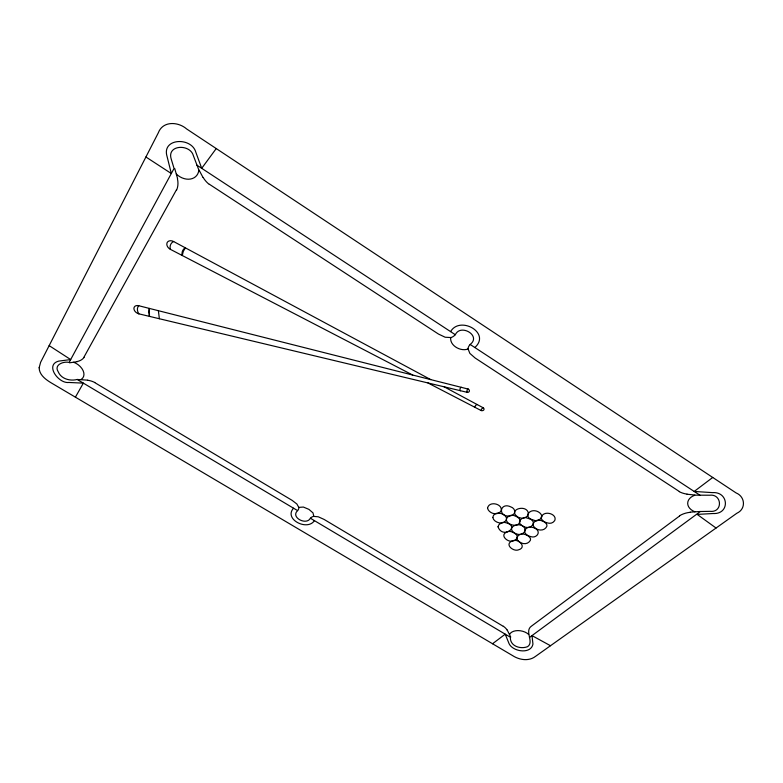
<?xml version="1.0" encoding="UTF-8"?>
<svg xmlns="http://www.w3.org/2000/svg" width="783" height="783" viewBox="0 0 783 783"><rect width="100%" height="100%" fill="white"/><g stroke="black" fill="none" stroke-linecap="round" stroke-linejoin="round"><path stroke-width="1.17" d="M182.302 255.532L183.261 251.412L185.395 247.868M468.195 348.915C461.079 351.929 449.511 345.783 450.714 337.463M83.928 357.195L176.429 189.838M75.403 397.167L83.35 383.132L68.855 382.466C58.627 383.846 44.553 364.819 58.676 361.12L70.676 359.563L49.163 345.626M525.158 529.915C528.202 523.856 541.611 528.731 537.422 534.848C532.694 540.309 527.037 533.585 521.732 533.986A5.931 4.081 11.3 0 1 520.255 534.427C515.38 535.239 511.328 529.259 506.464 532.166C499.897 535.171 506.934 541.807 511.71 541.21A5.912 4.042 11.7 0 0 514.441 540.436L514.548 540.407A10.835 7.419 11.8 0 0 516.692 538.587L516.8 538.459A6.01 4.111 11.6 0 0 517.426 536.698L516.545 534.789L514.362 533.017M216.235 148.564L201.711 168.316L195.828 152.254C191.639 136.761 161.288 137.945 167.092 156.561L171.32 173.523L145.912 156.992M528.417 513.335C531.872 508.48 540.28 510.81 541.875 516.017A6.205 4.326 10.4 0 1 541.151 517.994A10.972 7.664 10.6 0 1 538.763 520.02A6.068 4.228 10.5 0 1 535.924 520.871A10.903 7.527 10.1 0 0 533.536 522.838A6.166 4.267 10.3 0 0 532.812 524.786C529.768 529.191 523.259 527.703 520.235 524.062C518.816 522.653 519.491 520.411 520.969 519.344C524.385 517.583 518.483 518.405 517.357 516.643C507.443 509.547 526.851 503.743 528.427 513.403A6.313 4.404 10.5 0 0 527.595 515.527M528.476 513.403A6.303 4.404 11 0 1 527.615 515.576L527.595 515.664A11.138 7.791 11.2 0 1 525.393 517.475A6.01 4.189 11.1 0 1 522.476 518.326M293.547 508.216C283.417 519.198 307.435 531.363 314.423 520.636M450.607 331.62C459.866 315.402 491.342 332.902 474.831 347.515M492.546 643.753L505.221 634.171L509.087 643.695C512.953 651.818 531.07 654.5 532.949 644.066L532 635.62L550.488 645.721M712.736 477.454L694.198 491.45L712.51 492.624C729.032 491.44 730.118 514.519 713.059 513.521L697.183 514.402L716.053 528.026M679.654 515.938L531.598 626.038C523.964 631.059 534.525 641.991 527.595 646.66C520.675 649.43 509.919 646.376 510.34 637.215L310.381 518.229C306.427 525.843 290.16 517.24 297.618 510.633L77.194 379.471C70.216 381.292 61.25 379.031 58.275 371.905C53.557 364.809 63.472 361.09 69.129 362.421L174.061 168.453L171.174 158.92C166.75 144.581 190.103 143.72 193.352 155.621L198.383 168.805L203.022 177.496M529.435 637.499L700.423 511.465L690.224 512.151M503.234 626.302L324.015 519.383L318.201 516.77L313.846 516.428L312.985 512.875L308.952 509.39L303.373 507.051L298.773 507.384L296.894 504.017L292.128 500.357L94.772 382.623M468.087 348.964L469.859 353.387L475.124 358.007L679.409 491.567M77.214 361.687L69.501 362.813M450.685 337.542L445.155 337.228L438.451 334.038L209.364 184.259M538.773 520.029C544.028 520.617 550.224 526.665 554.707 520.626C557.604 514.304 545.095 510.213 541.875 516.017A6.186 4.307 9.9 0 0 541.141 517.935C541.64 521.821 549.969 523.387 545.839 527.869C542.218 532.117 534.231 529.67 532.9 524.718A6.117 4.238 10.8 0 0 533.556 522.907C533.106 519.423 528.28 518.992 527.654 515.596M535.817 520.832L530.6 519.109M525.393 517.485L530.58 519.198M77.194 379.471L87.676 380.156M700.619 511.505L710.161 511.348C723.032 512.708 722.2 493.701 709.701 495.218L696.224 495.169L687.053 494.23M514.47 540.456C519.706 539.644 526.626 547.611 518.483 549.862C513.599 551.927 504.458 544.674 511.622 541.21A5.892 4.003 11.5 0 1 514.382 540.417M467.294 392.352L139.051 313.885A5.256 3.749 33.4 0 1 133.903 308.551A5.256 3.749 33.4 0 1 138.943 305.781L467.921 389.014M412.729 375.057L170.567 249.444A5.579 4.189 35.7 0 1 167.053 242.789A5.579 4.189 35.7 0 1 173.816 241.644L430.709 379.598M427.939 382.946L481.212 410.576A2.349 1.791 13.2 0 0 483.786 409.94A2.349 1.791 13.2 0 0 483.219 407.708M444.147 386.812L483.15 407.757A4.786 3.641 12.9 0 0 481.163 410.566M516.76 538.596C518.238 542.942 525.55 545.722 529.239 541.836C533.889 537.314 525.129 535.611 524.551 531.716A6.078 4.179 10.7 0 1 525.178 529.925C523.925 520.215 504.516 526.098 514.314 532.88M196.846 165.125L455.324 334.723C460.57 323.252 481.692 335.848 470.143 344.442L700.022 495.277M507.208 630.012L510.751 637.098M174.717 168.531L177.614 178.661M158.391 310.704L159.36 318.74M460.424 390.795A3.798 2.926 14.5 0 1 461.246 387.242M687.073 494.112A18.107 12.812 2.4 0 1 679.292 491.685M467.989 348.934A10.698 8.505 13.7 0 1 470.211 344.491M455.246 334.674A10.756 8.652 16.5 0 1 450.744 337.639M209.257 184.397A20.015 15.983 39.1 0 1 203.169 177.447M87.706 380.274A16.277 10.717 31.2 0 1 94.812 382.505M298.871 507.394A8.946 5.98 21.6 0 1 297.55 510.594M310.45 518.268A8.887 5.912 20.2 0 1 313.817 516.3M679.478 515.801A21.875 14.906 3.3 0 1 690.263 512.288M182.165 255.522A11.481 8.691 34.5 0 1 185.287 247.751M525.246 529.856A6.098 4.199 11.3 0 1 524.532 531.765A10.306 7.106 11.4 0 1 521.723 533.977A5.912 4.042 11.1 0 0 520.196 534.446A10.248 6.988 11 0 0 517.436 536.649A6.058 4.13 11.1 0 0 516.711 538.528M198.813 170.263A15.151 11.862 40.4 0 1 190.396 179.053A15.151 11.862 40.4 0 1 176.322 174.002M138.875 313.934A9.964 7.125 33 0 1 138.767 305.654M170.351 249.434A10.561 7.957 35.2 0 1 173.679 241.467M509.576 634.426A11.119 6.92 11.7 0 1 517.994 630.599A11.119 6.92 11.7 0 1 528.672 634.436M177.418 178.661A24.772 18.949 40.2 0 1 176.684 189.975M84.133 357.332A21.17 14.123 33.5 0 1 77.126 361.55M467.96 388.936A2.369 1.82 14.3 0 1 469.399 391.06A2.369 1.82 14.3 0 1 467.304 392.42M467.245 392.361A4.825 3.719 13.9 0 1 467.872 388.985M475.095 407.503A3.768 2.868 13.4 0 1 477.307 404.527M694.913 511.798A13.507 9.367 2.5 0 1 687.689 503.4A13.507 9.367 2.5 0 1 694.746 495.257M535.924 520.852A6.049 4.189 10.2 0 1 538.753 519.99M503.322 626.253A14.857 9.279 12.6 0 1 507.11 630.031M73.671 362.235A12.499 8.251 32.4 0 1 83.135 370.711A12.499 8.251 32.4 0 1 81.266 379.334M522.457 518.307A5.99 4.15 10.9 0 1 525.344 517.446M487.545 508.226C488.886 513.658 497.91 516.154 501.081 510.81C503.107 503.831 488.915 500.464 487.555 508.157M520.147 520.734C518.806 530.698 499.456 521.967 509.058 516.066A5.961 4.14 11.5 0 1 511.955 515.214A5.99 4.179 11.7 0 1 509.107 516.105C497.078 516.222 500.484 501.776 510.8 506.895C514.656 507.942 516.721 513.119 512.327 515.057C514.04 515.557 519.785 517.044 520.147 520.734M148.701 311.849L149.494 316.391L149.289 308.404L148.701 311.849M39.15 367.736C39.219 374.793 45.639 379.501 51.11 382.809L512.591 655.606C519.325 659.981 528.809 661.586 535.552 656.35L736.823 513.266C746.199 509.077 745.318 496.628 736.059 492.908L186.648 128.96C178.26 121.61 162.835 120.68 158.313 132.816L40.608 362.304L39.15 367.736M492.83 517.563C493.476 521.077 497.734 522.917 500.993 523.132A5.882 4.081 12.2 0 0 503.831 522.31C513.374 516.623 494.416 507.678 492.83 517.494M498.017 526.773C502.735 540.162 522.349 525.285 503.86 522.33A5.873 4.052 11.9 0 0 500.934 523.152L498.84 524.835L498.017 526.773"/></g></svg>
